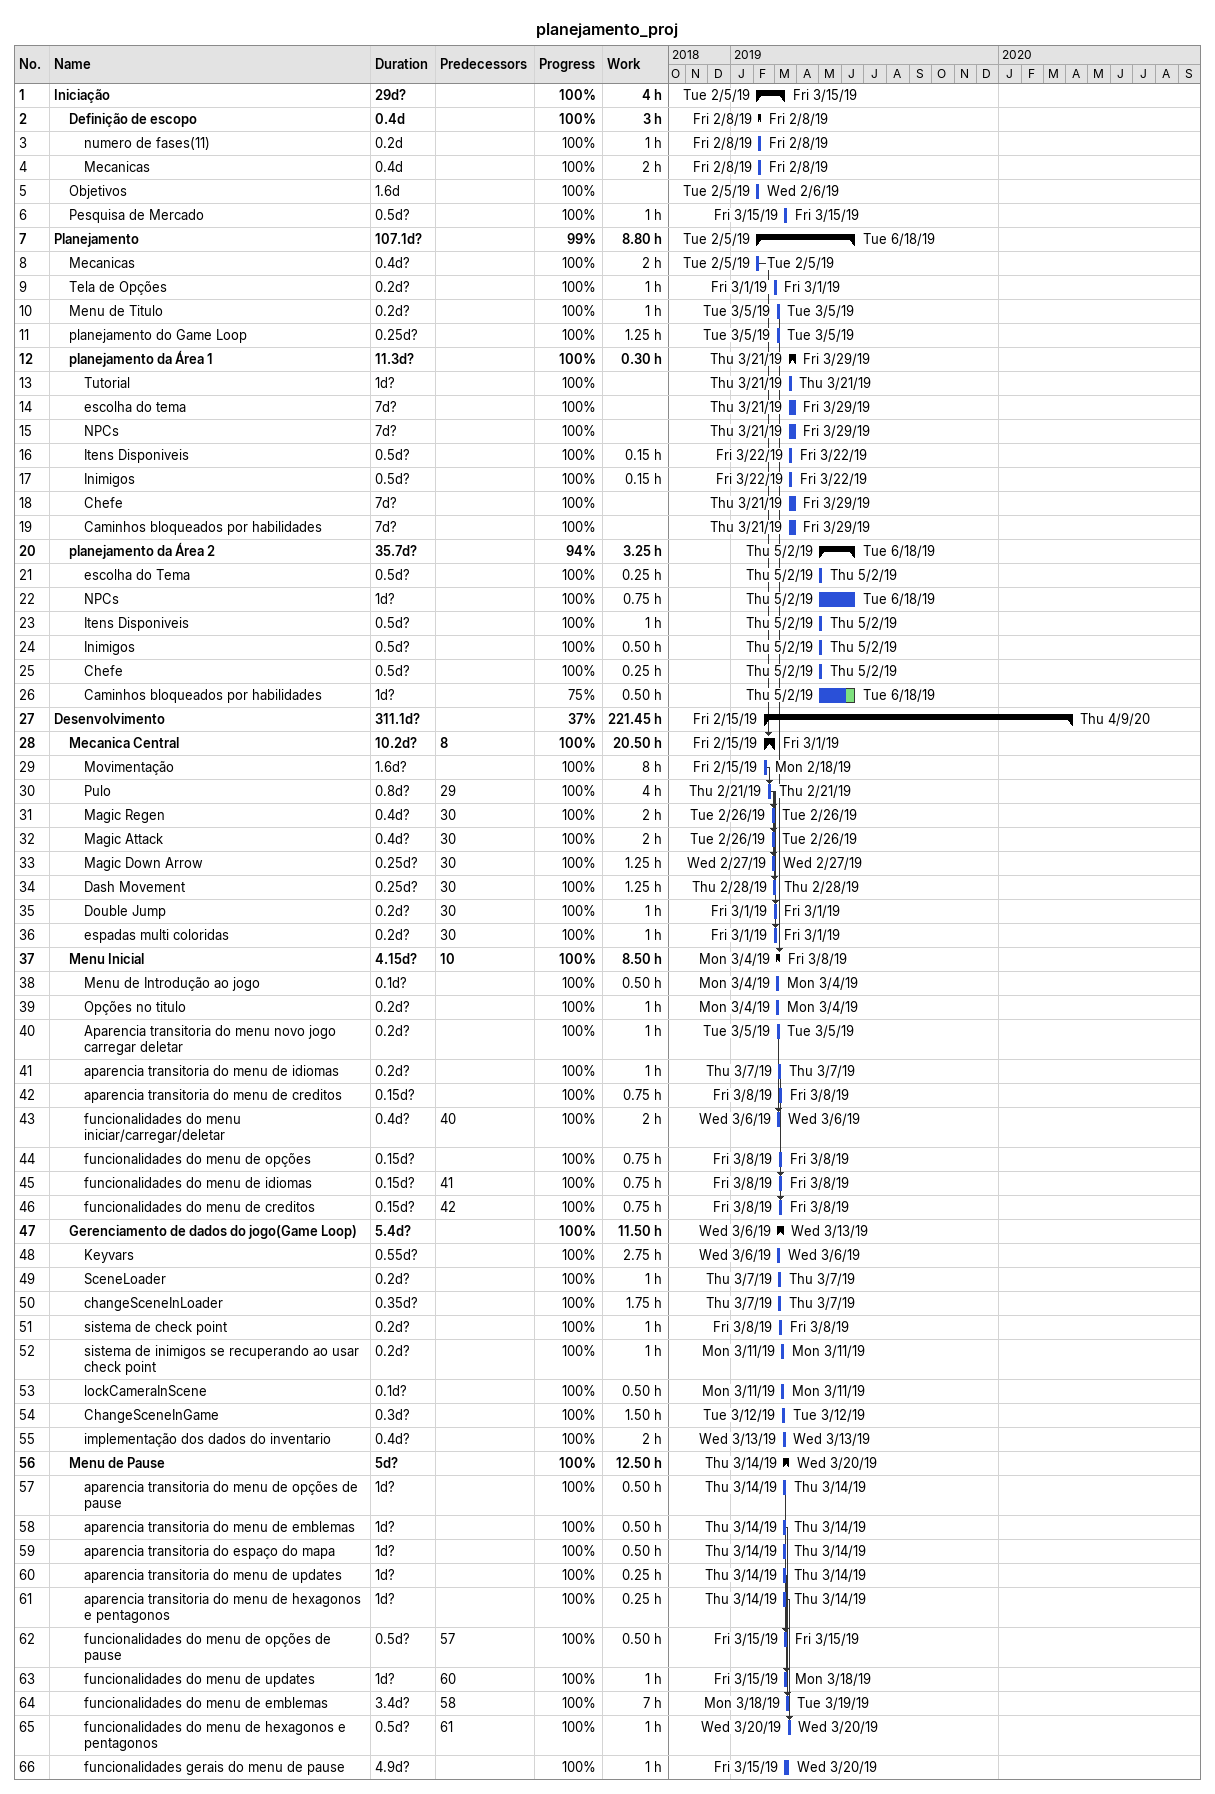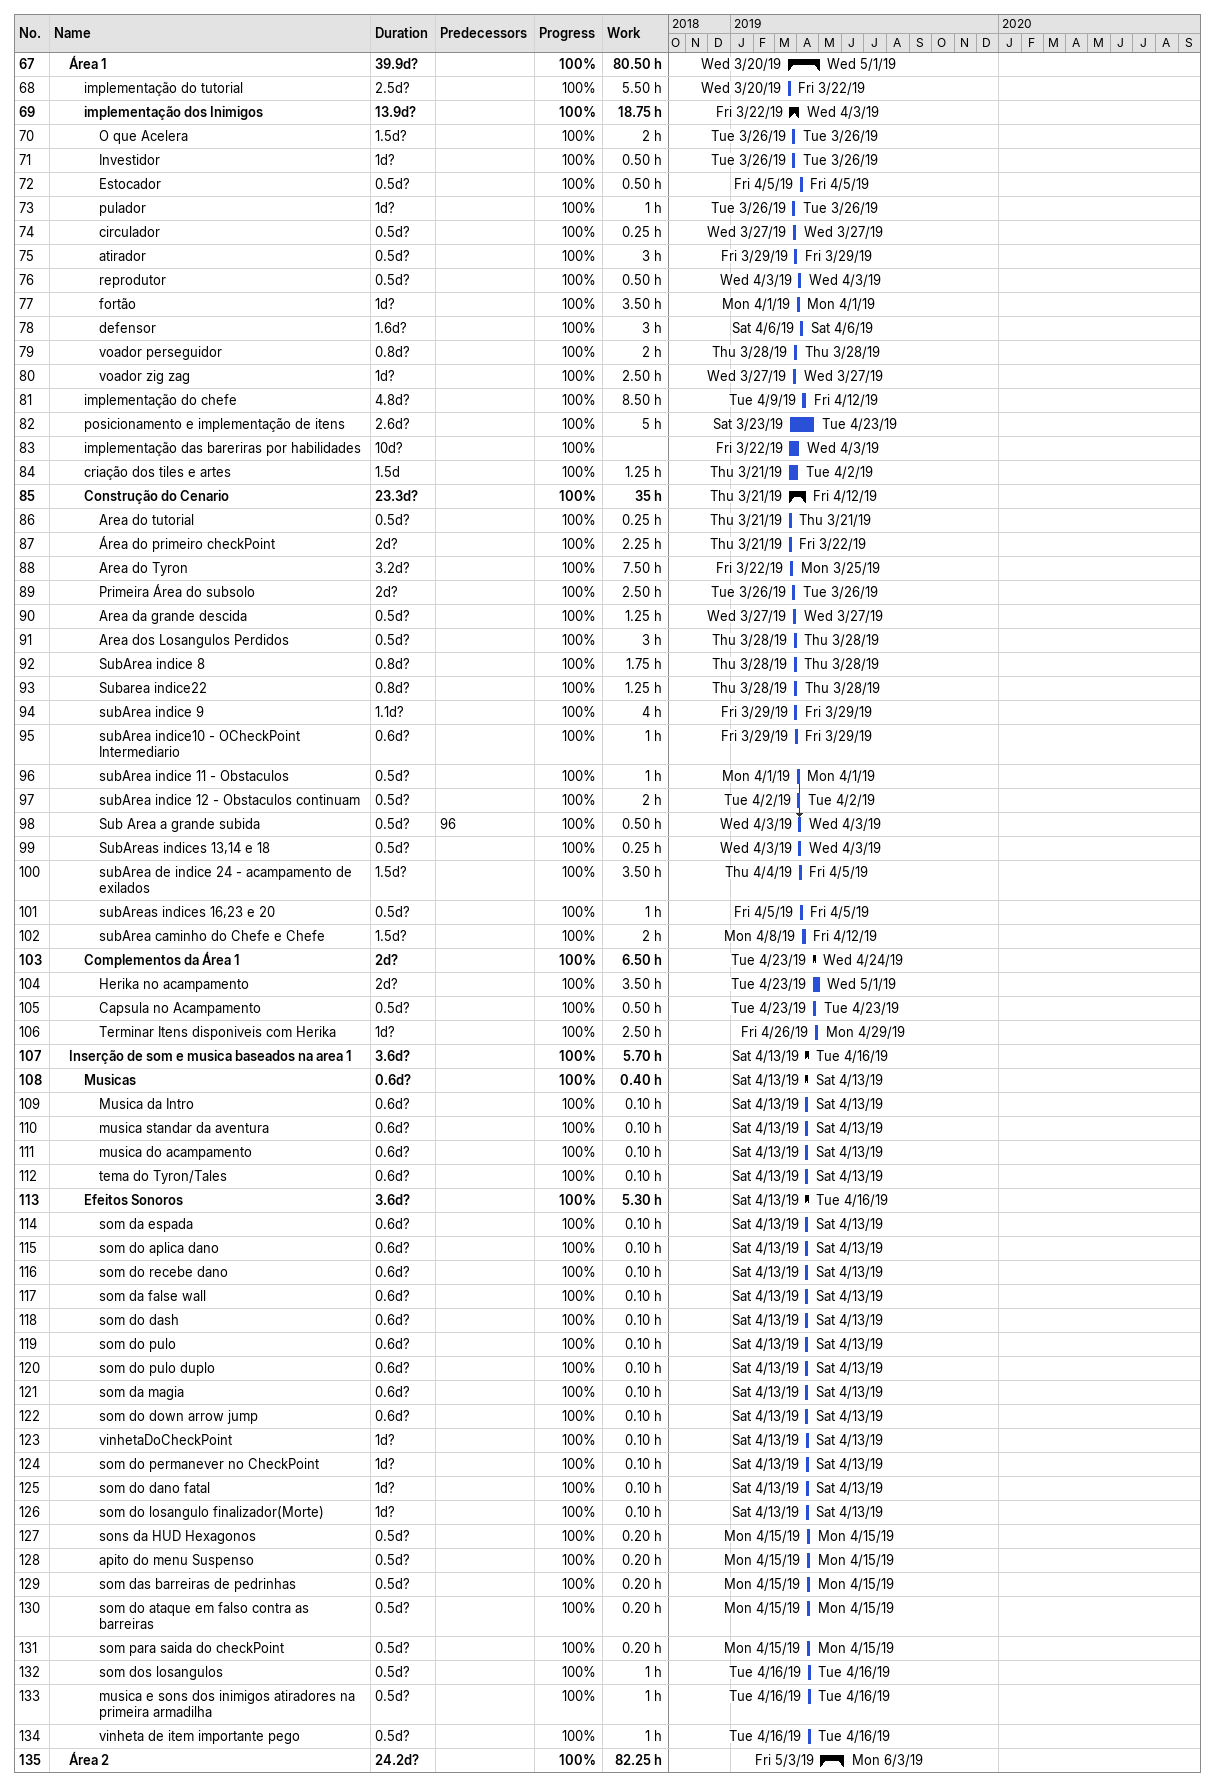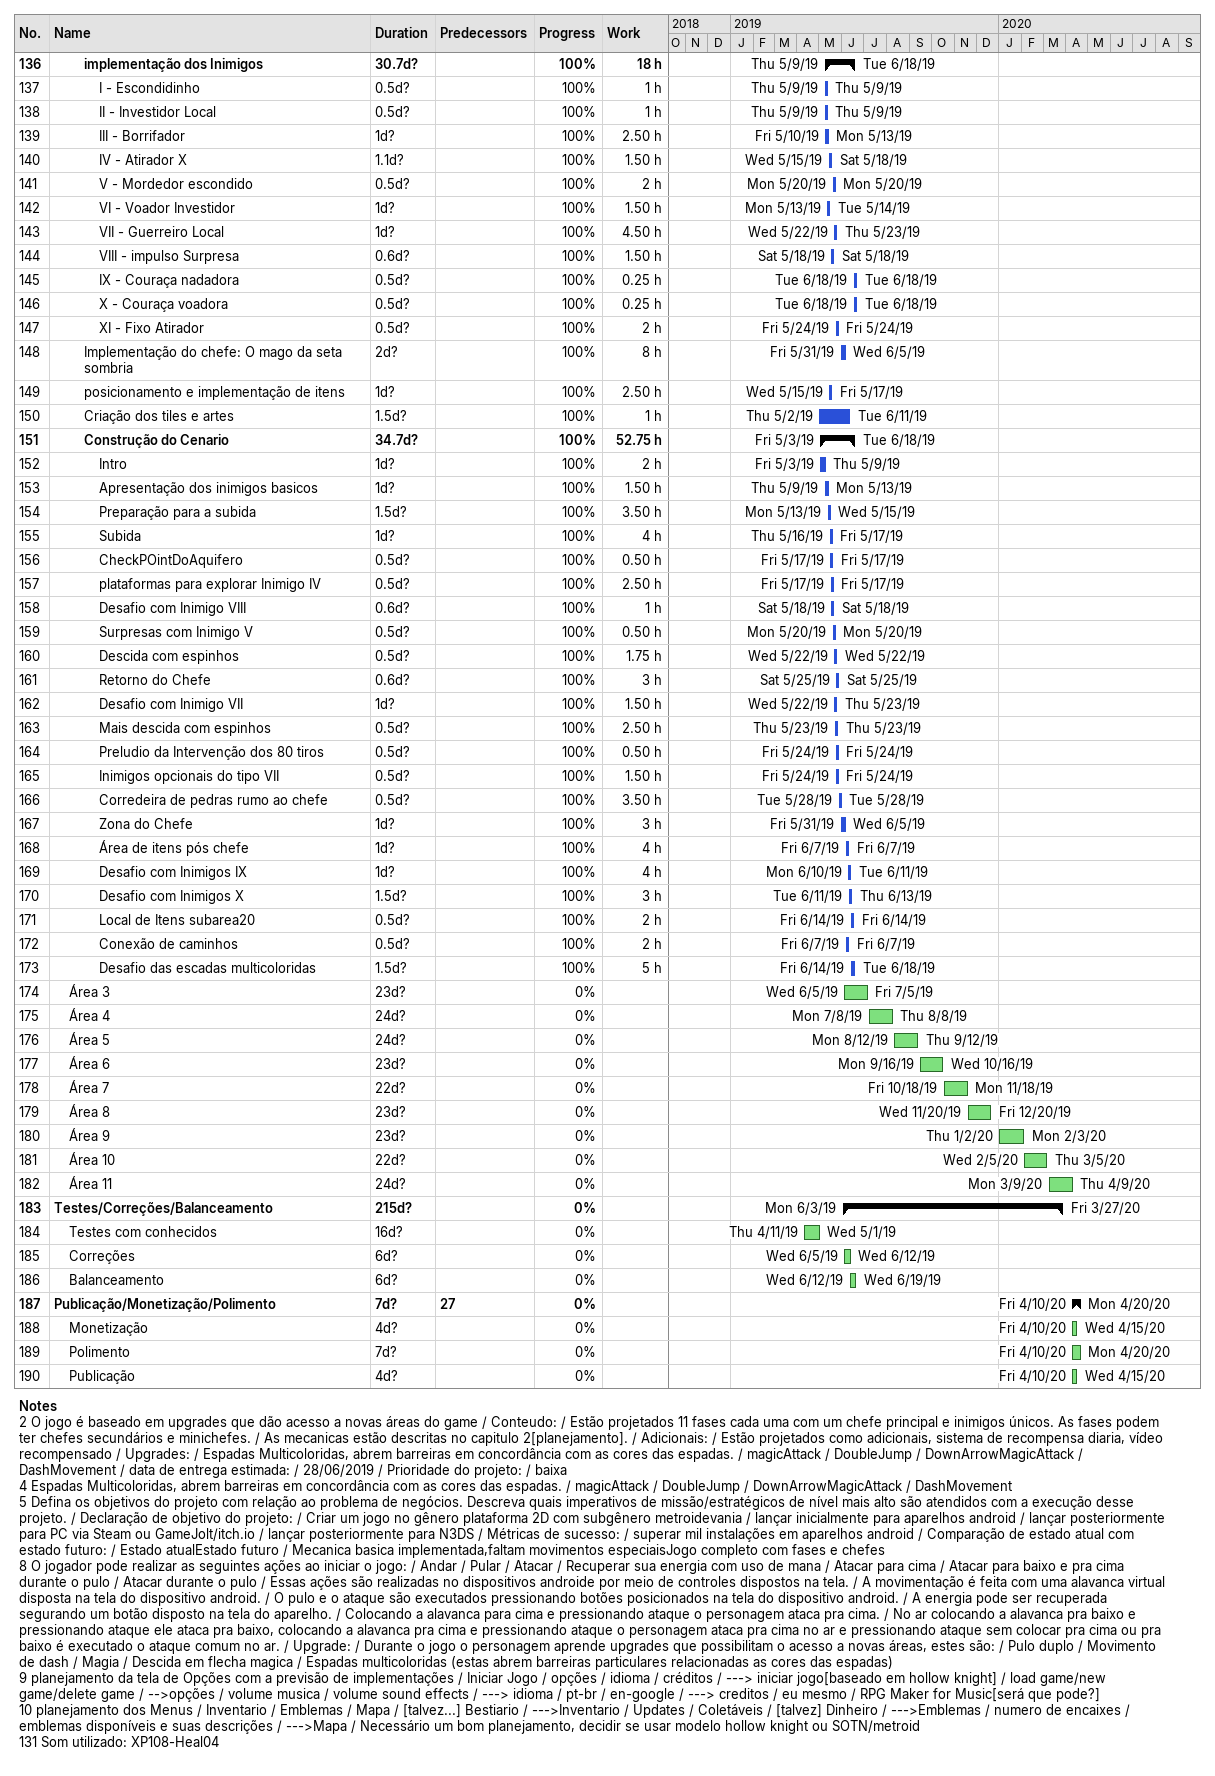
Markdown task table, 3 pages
planejamento_proj

| ID | Level | Task | Duration | Start | Finish | Predecessors | % complete | Work (h) |
|---|---|---|---|---|---|---|---|---|
| 1 | 1 | **Iniciação** | 29d? | 2019-02-05 | 2019-03-15 |  | 100 | 4 |
| 2 | 2 | **Definição de escopo** | 0.4d | 2019-02-08 | 2019-02-08 |  | 100 | 3 |
| 3 | 3 | numero de fases(11) | 0.2d | 2019-02-08 | 2019-02-08 |  | 100 | 1 |
| 4 | 3 | Mecanicas | 0.4d | 2019-02-08 | 2019-02-08 |  | 100 | 2 |
| 5 | 2 | Objetivos | 1.6d | 2019-02-05 | 2019-02-06 |  | 100 |  |
| 6 | 2 | Pesquisa de Mercado | 0.5d? | 2019-03-15 | 2019-03-15 |  | 100 | 1 |
| 7 | 1 | **Planejamento** | 107.1d? | 2019-02-05 | 2019-06-18 |  | 99 | 8.80 |
| 8 | 2 | Mecanicas | 0.4d? | 2019-02-05 | 2019-02-05 |  | 100 | 2 |
| 9 | 2 | Tela de Opções | 0.2d? | 2019-03-01 | 2019-03-01 |  | 100 | 1 |
| 10 | 2 | Menu de Titulo | 0.2d? | 2019-03-05 | 2019-03-05 |  | 100 | 1 |
| 11 | 2 | planejamento do Game Loop | 0.25d? | 2019-03-05 | 2019-03-05 |  | 100 | 1.25 |
| 12 | 2 | **planejamento da Área 1** | 11.3d? | 2019-03-21 | 2019-03-29 |  | 100 | 0.30 |
| 13 | 3 | Tutorial | 1d? | 2019-03-21 | 2019-03-21 |  | 100 |  |
| 14 | 3 | escolha do tema | 7d? | 2019-03-21 | 2019-03-29 |  | 100 |  |
| 15 | 3 | NPCs | 7d? | 2019-03-21 | 2019-03-29 |  | 100 |  |
| 16 | 3 | Itens Disponiveis | 0.5d? | 2019-03-22 | 2019-03-22 |  | 100 | 0.15 |
| 17 | 3 | Inimigos | 0.5d? | 2019-03-22 | 2019-03-22 |  | 100 | 0.15 |
| 18 | 3 | Chefe | 7d? | 2019-03-21 | 2019-03-29 |  | 100 |  |
| 19 | 3 | Caminhos bloqueados por habilidades | 7d? | 2019-03-21 | 2019-03-29 |  | 100 |  |
| 20 | 2 | **planejamento da Área 2** | 35.7d? | 2019-05-02 | 2019-06-18 |  | 94 | 3.25 |
| 21 | 3 | escolha do Tema | 0.5d? | 2019-05-02 | 2019-05-02 |  | 100 | 0.25 |
| 22 | 3 | NPCs | 1d? | 2019-05-02 | 2019-06-18 |  | 100 | 0.75 |
| 23 | 3 | Itens Disponiveis | 0.5d? | 2019-05-02 | 2019-05-02 |  | 100 | 1 |
| 24 | 3 | Inimigos | 0.5d? | 2019-05-02 | 2019-05-02 |  | 100 | 0.50 |
| 25 | 3 | Chefe | 0.5d? | 2019-05-02 | 2019-05-02 |  | 100 | 0.25 |
| 26 | 3 | Caminhos bloqueados por habilidades | 1d? | 2019-05-02 | 2019-06-18 |  | 75 | 0.50 |
| 27 | 1 | **Desenvolvimento** | 311.1d? | 2019-02-15 | 2020-04-09 |  | 37 | 221.45 |
| 28 | 2 | **Mecanica Central** | 10.2d? | 2019-02-15 | 2019-03-01 | 8 | 100 | 20.50 |
| 29 | 3 | Movimentação | 1.6d? | 2019-02-15 | 2019-02-18 |  | 100 | 8 |
| 30 | 3 | Pulo | 0.8d? | 2019-02-21 | 2019-02-21 | 29 | 100 | 4 |
| 31 | 3 | Magic Regen | 0.4d? | 2019-02-26 | 2019-02-26 | 30 | 100 | 2 |
| 32 | 3 | Magic Attack | 0.4d? | 2019-02-26 | 2019-02-26 | 30 | 100 | 2 |
| 33 | 3 | Magic Down Arrow | 0.25d? | 2019-02-27 | 2019-02-27 | 30 | 100 | 1.25 |
| 34 | 3 | Dash Movement | 0.25d? | 2019-02-28 | 2019-02-28 | 30 | 100 | 1.25 |
| 35 | 3 | Double Jump | 0.2d? | 2019-03-01 | 2019-03-01 | 30 | 100 | 1 |
| 36 | 3 | espadas multi coloridas | 0.2d? | 2019-03-01 | 2019-03-01 | 30 | 100 | 1 |
| 37 | 2 | **Menu Inicial** | 4.15d? | 2019-03-04 | 2019-03-08 | 10 | 100 | 8.50 |
| 38 | 3 | Menu de Introdução ao jogo | 0.1d? | 2019-03-04 | 2019-03-04 |  | 100 | 0.50 |
| 39 | 3 | Opções no titulo | 0.2d? | 2019-03-04 | 2019-03-04 |  | 100 | 1 |
| 40 | 3 | Aparencia transitoria do menu novo jogo carregar deletar | 0.2d? | 2019-03-05 | 2019-03-05 |  | 100 | 1 |
| 41 | 3 | aparencia transitoria do menu de idiomas | 0.2d? | 2019-03-07 | 2019-03-07 |  | 100 | 1 |
| 42 | 3 | aparencia transitoria do menu de creditos | 0.15d? | 2019-03-08 | 2019-03-08 |  | 100 | 0.75 |
| 43 | 3 | funcionalidades do menu iniciar/carregar/deletar | 0.4d? | 2019-03-06 | 2019-03-06 | 40 | 100 | 2 |
| 44 | 3 | funcionalidades do menu de opções | 0.15d? | 2019-03-08 | 2019-03-08 |  | 100 | 0.75 |
| 45 | 3 | funcionalidades do menu de idiomas | 0.15d? | 2019-03-08 | 2019-03-08 | 41 | 100 | 0.75 |
| 46 | 3 | funcionalidades do menu de creditos | 0.15d? | 2019-03-08 | 2019-03-08 | 42 | 100 | 0.75 |
| 47 | 2 | **Gerenciamento de dados do jogo(Game Loop)** | 5.4d? | 2019-03-06 | 2019-03-13 |  | 100 | 11.50 |
| 48 | 3 | Keyvars | 0.55d? | 2019-03-06 | 2019-03-06 |  | 100 | 2.75 |
| 49 | 3 | SceneLoader | 0.2d? | 2019-03-07 | 2019-03-07 |  | 100 | 1 |
| 50 | 3 | changeSceneInLoader | 0.35d? | 2019-03-07 | 2019-03-07 |  | 100 | 1.75 |
| 51 | 3 | sistema de check point | 0.2d? | 2019-03-08 | 2019-03-08 |  | 100 | 1 |
| 52 | 3 | sistema de inimigos se recuperando ao usar check point | 0.2d? | 2019-03-11 | 2019-03-11 |  | 100 | 1 |
| 53 | 3 | lockCameraInScene | 0.1d? | 2019-03-11 | 2019-03-11 |  | 100 | 0.50 |
| 54 | 3 | ChangeSceneInGame | 0.3d? | 2019-03-12 | 2019-03-12 |  | 100 | 1.50 |
| 55 | 3 | implementação dos dados do inventario | 0.4d? | 2019-03-13 | 2019-03-13 |  | 100 | 2 |
| 56 | 2 | **Menu de Pause** | 5d? | 2019-03-14 | 2019-03-20 |  | 100 | 12.50 |
| 57 | 3 | aparencia transitoria do menu de opções de pause | 1d? | 2019-03-14 | 2019-03-14 |  | 100 | 0.50 |
| 58 | 3 | aparencia transitoria do menu de emblemas | 1d? | 2019-03-14 | 2019-03-14 |  | 100 | 0.50 |
| 59 | 3 | aparencia transitoria do espaço do mapa | 1d? | 2019-03-14 | 2019-03-14 |  | 100 | 0.50 |
| 60 | 3 | aparencia transitoria do menu de updates | 1d? | 2019-03-14 | 2019-03-14 |  | 100 | 0.25 |
| 61 | 3 | aparencia transitoria do menu de hexagonos e pentagonos | 1d? | 2019-03-14 | 2019-03-14 |  | 100 | 0.25 |
| 62 | 3 | funcionalidades do menu de opções de pause | 0.5d? | 2019-03-15 | 2019-03-15 | 57 | 100 | 0.50 |
| 63 | 3 | funcionalidades do menu de updates | 1d? | 2019-03-15 | 2019-03-18 | 60 | 100 | 1 |
| 64 | 3 | funcionalidades do menu de emblemas | 3.4d? | 2019-03-18 | 2019-03-19 | 58 | 100 | 7 |
| 65 | 3 | funcionalidades do menu de hexagonos e pentagonos | 0.5d? | 2019-03-20 | 2019-03-20 | 61 | 100 | 1 |
| 66 | 3 | funcionalidades gerais do menu de pause | 4.9d? | 2019-03-15 | 2019-03-20 |  | 100 | 1 |
| 67 | 2 | **Área 1** | 39.9d? | 2019-03-20 | 2019-05-01 |  | 100 | 80.50 |
| 68 | 3 | implementação do tutorial | 2.5d? | 2019-03-20 | 2019-03-22 |  | 100 | 5.50 |
| 69 | 3 | **implementação dos Inimigos** | 13.9d? | 2019-03-22 | 2019-04-03 |  | 100 | 18.75 |
| 70 | 4 | O que Acelera | 1.5d? | 2019-03-26 | 2019-03-26 |  | 100 | 2 |
| 71 | 4 | Investidor | 1d? | 2019-03-26 | 2019-03-26 |  | 100 | 0.50 |
| 72 | 4 | Estocador | 0.5d? | 2019-04-05 | 2019-04-05 |  | 100 | 0.50 |
| 73 | 4 | pulador | 1d? | 2019-03-26 | 2019-03-26 |  | 100 | 1 |
| 74 | 4 | circulador | 0.5d? | 2019-03-27 | 2019-03-27 |  | 100 | 0.25 |
| 75 | 4 | atirador | 0.5d? | 2019-03-29 | 2019-03-29 |  | 100 | 3 |
| 76 | 4 | reprodutor | 0.5d? | 2019-04-03 | 2019-04-03 |  | 100 | 0.50 |
| 77 | 4 | fortão | 1d? | 2019-04-01 | 2019-04-01 |  | 100 | 3.50 |
| 78 | 4 | defensor | 1.6d? | 2019-04-06 | 2019-04-06 |  | 100 | 3 |
| 79 | 4 | voador perseguidor | 0.8d? | 2019-03-28 | 2019-03-28 |  | 100 | 2 |
| 80 | 4 | voador zig zag | 1d? | 2019-03-27 | 2019-03-27 |  | 100 | 2.50 |
| 81 | 3 | implementação do chefe | 4.8d? | 2019-04-09 | 2019-04-12 |  | 100 | 8.50 |
| 82 | 3 | posicionamento e implementação de itens | 2.6d? | 2019-03-23 | 2019-04-23 |  | 100 | 5 |
| 83 | 3 | implementação das bareriras por habilidades | 10d? | 2019-03-22 | 2019-04-03 |  | 100 |  |
| 84 | 3 | criação dos tiles e artes | 1.5d | 2019-03-21 | 2019-04-02 |  | 100 | 1.25 |
| 85 | 3 | **Construção do Cenario** | 23.3d? | 2019-03-21 | 2019-04-12 |  | 100 | 35 |
| 86 | 4 | Area do tutorial | 0.5d? | 2019-03-21 | 2019-03-21 |  | 100 | 0.25 |
| 87 | 4 | Área do primeiro checkPoint | 2d? | 2019-03-21 | 2019-03-22 |  | 100 | 2.25 |
| 88 | 4 | Area do Tyron | 3.2d? | 2019-03-22 | 2019-03-25 |  | 100 | 7.50 |
| 89 | 4 | Primeira Área do subsolo | 2d? | 2019-03-26 | 2019-03-26 |  | 100 | 2.50 |
| 90 | 4 | Area da grande descida | 0.5d? | 2019-03-27 | 2019-03-27 |  | 100 | 1.25 |
| 91 | 4 | Area dos Losangulos Perdidos | 0.5d? | 2019-03-28 | 2019-03-28 |  | 100 | 3 |
| 92 | 4 | SubArea indice 8 | 0.8d? | 2019-03-28 | 2019-03-28 |  | 100 | 1.75 |
| 93 | 4 | Subarea indice22 | 0.8d? | 2019-03-28 | 2019-03-28 |  | 100 | 1.25 |
| 94 | 4 | subArea indice 9 | 1.1d? | 2019-03-29 | 2019-03-29 |  | 100 | 4 |
| 95 | 4 | subArea indice10 - OCheckPoint Intermediario | 0.6d? | 2019-03-29 | 2019-03-29 |  | 100 | 1 |
| 96 | 4 | subArea indice 11 - Obstaculos | 0.5d? | 2019-04-01 | 2019-04-01 |  | 100 | 1 |
| 97 | 4 | subArea indice 12 - Obstaculos continuam | 0.5d? | 2019-04-02 | 2019-04-02 |  | 100 | 2 |
| 98 | 4 | Sub Area a grande subida | 0.5d? | 2019-04-03 | 2019-04-03 | 96 | 100 | 0.50 |
| 99 | 4 | SubAreas indices 13,14 e 18 | 0.5d? | 2019-04-03 | 2019-04-03 |  | 100 | 0.25 |
| 100 | 4 | subArea de indice 24 - acampamento de exilados | 1.5d? | 2019-04-04 | 2019-04-05 |  | 100 | 3.50 |
| 101 | 4 | subAreas indices 16,23 e 20 | 0.5d? | 2019-04-05 | 2019-04-05 |  | 100 | 1 |
| 102 | 4 | subArea caminho do Chefe e Chefe | 1.5d? | 2019-04-08 | 2019-04-12 |  | 100 | 2 |
| 103 | 3 | **Complementos da Área 1** | 2d? | 2019-04-23 | 2019-04-24 |  | 100 | 6.50 |
| 104 | 4 | Herika no acampamento | 2d? | 2019-04-23 | 2019-05-01 |  | 100 | 3.50 |
| 105 | 4 | Capsula no Acampamento | 0.5d? | 2019-04-23 | 2019-04-23 |  | 100 | 0.50 |
| 106 | 4 | Terminar Itens disponiveis com Herika | 1d? | 2019-04-26 | 2019-04-29 |  | 100 | 2.50 |
| 107 | 2 | **Inserção de som e musica baseados na area 1** | 3.6d? | 2019-04-13 | 2019-04-16 |  | 100 | 5.70 |
| 108 | 3 | **Musicas** | 0.6d? | 2019-04-13 | 2019-04-13 |  | 100 | 0.40 |
| 109 | 4 | Musica da Intro | 0.6d? | 2019-04-13 | 2019-04-13 |  | 100 | 0.10 |
| 110 | 4 | musica standar da aventura | 0.6d? | 2019-04-13 | 2019-04-13 |  | 100 | 0.10 |
| 111 | 4 | musica do acampamento | 0.6d? | 2019-04-13 | 2019-04-13 |  | 100 | 0.10 |
| 112 | 4 | tema do Tyron/Tales | 0.6d? | 2019-04-13 | 2019-04-13 |  | 100 | 0.10 |
| 113 | 3 | **Efeitos Sonoros** | 3.6d? | 2019-04-13 | 2019-04-16 |  | 100 | 5.30 |
| 114 | 4 | som da espada | 0.6d? | 2019-04-13 | 2019-04-13 |  | 100 | 0.10 |
| 115 | 4 | som do aplica dano | 0.6d? | 2019-04-13 | 2019-04-13 |  | 100 | 0.10 |
| 116 | 4 | som do recebe dano | 0.6d? | 2019-04-13 | 2019-04-13 |  | 100 | 0.10 |
| 117 | 4 | som da false wall | 0.6d? | 2019-04-13 | 2019-04-13 |  | 100 | 0.10 |
| 118 | 4 | som do dash | 0.6d? | 2019-04-13 | 2019-04-13 |  | 100 | 0.10 |
| 119 | 4 | som do pulo | 0.6d? | 2019-04-13 | 2019-04-13 |  | 100 | 0.10 |
| 120 | 4 | som do pulo duplo | 0.6d? | 2019-04-13 | 2019-04-13 |  | 100 | 0.10 |
| 121 | 4 | som da magia | 0.6d? | 2019-04-13 | 2019-04-13 |  | 100 | 0.10 |
| 122 | 4 | som do down arrow jump | 0.6d? | 2019-04-13 | 2019-04-13 |  | 100 | 0.10 |
| 123 | 4 | vinhetaDoCheckPoint | 1d? | 2019-04-13 | 2019-04-13 |  | 100 | 0.10 |
| 124 | 4 | som do permanever no CheckPoint | 1d? | 2019-04-13 | 2019-04-13 |  | 100 | 0.10 |
| 125 | 4 | som do dano fatal | 1d? | 2019-04-13 | 2019-04-13 |  | 100 | 0.10 |
| 126 | 4 | som do losangulo finalizador(Morte) | 1d? | 2019-04-13 | 2019-04-13 |  | 100 | 0.10 |
| 127 | 4 | sons da HUD Hexagonos | 0.5d? | 2019-04-15 | 2019-04-15 |  | 100 | 0.20 |
| 128 | 4 | apito do menu Suspenso | 0.5d? | 2019-04-15 | 2019-04-15 |  | 100 | 0.20 |
| 129 | 4 | som das barreiras de pedrinhas | 0.5d? | 2019-04-15 | 2019-04-15 |  | 100 | 0.20 |
| 130 | 4 | som do ataque em falso contra as barreiras | 0.5d? | 2019-04-15 | 2019-04-15 |  | 100 | 0.20 |
| 131 | 4 | som para saida do checkPoint | 0.5d? | 2019-04-15 | 2019-04-15 |  | 100 | 0.20 |
| 132 | 4 | som dos losangulos | 0.5d? | 2019-04-16 | 2019-04-16 |  | 100 | 1 |
| 133 | 4 | musica e sons dos inimigos atiradores na primeira armadilha | 0.5d? | 2019-04-16 | 2019-04-16 |  | 100 | 1 |
| 134 | 4 | vinheta de item importante pego | 0.5d? | 2019-04-16 | 2019-04-16 |  | 100 | 1 |
| 135 | 2 | **Área 2** | 24.2d? | 2019-05-03 | 2019-06-03 |  | 100 | 82.25 |
| 136 | 3 | **implementação dos Inimigos** | 30.7d? | 2019-05-09 | 2019-06-18 |  | 100 | 18 |
| 137 | 4 | I - Escondidinho | 0.5d? | 2019-05-09 | 2019-05-09 |  | 100 | 1 |
| 138 | 4 | II - Investidor Local | 0.5d? | 2019-05-09 | 2019-05-09 |  | 100 | 1 |
| 139 | 4 | III - Borrifador | 1d? | 2019-05-10 | 2019-05-13 |  | 100 | 2.50 |
| 140 | 4 | IV - Atirador X | 1.1d? | 2019-05-15 | 2019-05-18 |  | 100 | 1.50 |
| 141 | 4 | V - Mordedor escondido | 0.5d? | 2019-05-20 | 2019-05-20 |  | 100 | 2 |
| 142 | 4 | VI - Voador Investidor | 1d? | 2019-05-13 | 2019-05-14 |  | 100 | 1.50 |
| 143 | 4 | VII - Guerreiro Local | 1d? | 2019-05-22 | 2019-05-23 |  | 100 | 4.50 |
| 144 | 4 | VIII - impulso Surpresa | 0.6d? | 2019-05-18 | 2019-05-18 |  | 100 | 1.50 |
| 145 | 4 | IX - Couraça nadadora | 0.5d? | 2019-06-18 | 2019-06-18 |  | 100 | 0.25 |
| 146 | 4 | X - Couraça voadora | 0.5d? | 2019-06-18 | 2019-06-18 |  | 100 | 0.25 |
| 147 | 4 | XI - Fixo Atirador | 0.5d? | 2019-05-24 | 2019-05-24 |  | 100 | 2 |
| 148 | 3 | Implementação do chefe: O mago da seta sombria | 2d? | 2019-05-31 | 2019-06-05 |  | 100 | 8 |
| 149 | 3 | posicionamento e implementação de itens | 1d? | 2019-05-15 | 2019-05-17 |  | 100 | 2.50 |
| 150 | 3 | Criação dos tiles e artes | 1.5d? | 2019-05-02 | 2019-06-11 |  | 100 | 1 |
| 151 | 3 | **Construção do Cenario** | 34.7d? | 2019-05-03 | 2019-06-18 |  | 100 | 52.75 |
| 152 | 4 | Intro | 1d? | 2019-05-03 | 2019-05-09 |  | 100 | 2 |
| 153 | 4 | Apresentação dos inimigos basicos | 1d? | 2019-05-09 | 2019-05-13 |  | 100 | 1.50 |
| 154 | 4 | Preparação para a subida | 1.5d? | 2019-05-13 | 2019-05-15 |  | 100 | 3.50 |
| 155 | 4 | Subida | 1d? | 2019-05-16 | 2019-05-17 |  | 100 | 4 |
| 156 | 4 | CheckPOintDoAquifero | 0.5d? | 2019-05-17 | 2019-05-17 |  | 100 | 0.50 |
| 157 | 4 | plataformas para explorar Inimigo IV | 0.5d? | 2019-05-17 | 2019-05-17 |  | 100 | 2.50 |
| 158 | 4 | Desafio com Inimigo VIII | 0.6d? | 2019-05-18 | 2019-05-18 |  | 100 | 1 |
| 159 | 4 | Surpresas com Inimigo V | 0.5d? | 2019-05-20 | 2019-05-20 |  | 100 | 0.50 |
| 160 | 4 | Descida com espinhos | 0.5d? | 2019-05-22 | 2019-05-22 |  | 100 | 1.75 |
| 161 | 4 | Retorno do Chefe | 0.6d? | 2019-05-25 | 2019-05-25 |  | 100 | 3 |
| 162 | 4 | Desafio com Inimigo VII | 1d? | 2019-05-22 | 2019-05-23 |  | 100 | 1.50 |
| 163 | 4 | Mais descida com espinhos | 0.5d? | 2019-05-23 | 2019-05-23 |  | 100 | 2.50 |
| 164 | 4 | Preludio da Intervenção dos 80 tiros | 0.5d? | 2019-05-24 | 2019-05-24 |  | 100 | 0.50 |
| 165 | 4 | Inimigos opcionais do tipo VII | 0.5d? | 2019-05-24 | 2019-05-24 |  | 100 | 1.50 |
| 166 | 4 | Corredeira de pedras rumo ao chefe | 0.5d? | 2019-05-28 | 2019-05-28 |  | 100 | 3.50 |
| 167 | 4 | Zona do Chefe | 1d? | 2019-05-31 | 2019-06-05 |  | 100 | 3 |
| 168 | 4 | Área de itens pós chefe | 1d? | 2019-06-07 | 2019-06-07 |  | 100 | 4 |
| 169 | 4 | Desafio com Inimigos IX | 1d? | 2019-06-10 | 2019-06-11 |  | 100 | 4 |
| 170 | 4 | Desafio com Inimigos X | 1.5d? | 2019-06-11 | 2019-06-13 |  | 100 | 3 |
| 171 | 4 | Local de Itens subarea20 | 0.5d? | 2019-06-14 | 2019-06-14 |  | 100 | 2 |
| 172 | 4 | Conexão de caminhos | 0.5d? | 2019-06-07 | 2019-06-07 |  | 100 | 2 |
| 173 | 4 | Desafio das escadas multicoloridas | 1.5d? | 2019-06-14 | 2019-06-18 |  | 100 | 5 |
| 174 | 2 | Área 3 | 23d? | 2019-06-05 | 2019-07-05 |  | 0 |  |
| 175 | 2 | Área 4 | 24d? | 2019-07-08 | 2019-08-08 |  | 0 |  |
| 176 | 2 | Área 5 | 24d? | 2019-08-12 | 2019-09-12 |  | 0 |  |
| 177 | 2 | Área 6 | 23d? | 2019-09-16 | 2019-10-16 |  | 0 |  |
| 178 | 2 | Área 7 | 22d? | 2019-10-18 | 2019-11-18 |  | 0 |  |
| 179 | 2 | Área 8 | 23d? | 2019-11-20 | 2019-12-20 |  | 0 |  |
| 180 | 2 | Área 9 | 23d? | 2020-01-02 | 2020-02-03 |  | 0 |  |
| 181 | 2 | Área 10 | 22d? | 2020-02-05 | 2020-03-05 |  | 0 |  |
| 182 | 2 | Área 11 | 24d? | 2020-03-09 | 2020-04-09 |  | 0 |  |
| 183 | 1 | **Testes/Correções/Balanceamento** | 215d? | 2019-06-03 | 2020-03-27 |  | 0 |  |
| 184 | 2 | Testes com conhecidos | 16d? | 2019-04-11 | 2019-05-01 |  | 0 |  |
| 185 | 2 | Correções | 6d? | 2019-06-05 | 2019-06-12 |  | 0 |  |
| 186 | 2 | Balanceamento | 6d? | 2019-06-12 | 2019-06-19 |  | 0 |  |
| 187 | 1 | **Publicação/Monetização/Polimento** | 7d? | 2020-04-10 | 2020-04-20 | 27 | 0 |  |
| 188 | 2 | Monetização | 4d? | 2020-04-10 | 2020-04-15 |  | 0 |  |
| 189 | 2 | Polimento | 7d? | 2020-04-10 | 2020-04-20 |  | 0 |  |
| 190 | 2 | Publicação | 4d? | 2020-04-10 | 2020-04-15 |  | 0 |  |

Notes
- 2: O jogo é baseado em upgrades que dão acesso a novas áreas do game / Conteudo: / Estão projetados 11 fases cada uma com um chefe principal e inimigos únicos. As fases podem ter chefes secundários e minichefes. / As mecanicas estão descritas no capitulo 2[planejamento]. / Adicionais: / Estão projetados como adicionais, sistema de recompensa diaria, vídeo recompensado / Upgrades: / Espadas Multicoloridas, abrem barreiras em concordância com as cores das espadas. / magicAttack / DoubleJump / DownArrowMagicAttack / DashMovement / data de entrega estimada: / 28/06/2019 / Prioridade do projeto: / baixa
- 4: Espadas Multicoloridas, abrem barreiras em concordância com as cores das espadas. / magicAttack / DoubleJump / DownArrowMagicAttack / DashMovement
- 5: Defina os objetivos do projeto com relação ao problema de negócios. Descreva quais imperativos de missão/estratégicos de nível mais alto são atendidos com a execução desse projeto. / Declaração de objetivo do projeto: / Criar um jogo no gênero plataforma 2D com subgênero metroidevania / lançar inicialmente para aparelhos android / lançar posteriormente para PC via Steam ou GameJolt/itch.io / lançar posteriormente para N3DS / Métricas de sucesso: / superar mil instalações em aparelhos android / Comparação de estado atual com estado futuro: / Estado atualEstado futuro / Mecanica basica implementada,faltam movimentos especiaisJogo completo com fases e chefes
- 8: O jogador pode realizar as seguintes ações ao iniciar o jogo: / Andar / Pular / Atacar / Recuperar sua energia com uso de mana / Atacar para cima / Atacar para baixo e pra cima durante o pulo / Atacar durante o pulo / Essas ações são realizadas no dispositivos androide por meio de controles dispostos na tela. / A movimentação é feita com uma alavanca virtual disposta na tela do dispositivo android. / O pulo e o ataque são executados pressionando botões posicionados na tela do dispositivo android. / A energia pode ser recuperada segurando um botão disposto na tela do aparelho. / Colocando a alavanca para cima e pressionando ataque o personagem ataca pra cima. / No ar colocando a alavanca pra baixo e pressionando ataque ele ataca pra baixo, colocando a alavanca pra cima e pressionando ataque o personagem ataca pra cima no ar e pressionando ataque sem colocar pra cima ou pra baixo é executado o ataque comum no ar. / Upgrade: / Durante o jogo o personagem aprende upgrades que possibilitam o acesso a novas áreas, estes são: / Pulo duplo / Movimento de dash / Magia / Descida em flecha magica / Espadas multicoloridas (estas abrem barreiras particulares relacionadas as cores das espadas)
- 9: planejamento da tela de Opções com a previsão de implementações / Iniciar Jogo / opções / idioma / créditos / ---> iniciar jogo[baseado em hollow knight] / load game/new game/delete game / -->opções / volume musica / volume sound effects / ---> idioma / pt-br / en-google / ---> creditos / eu mesmo / RPG Maker for Music[será que pode?]
- 10: planejamento dos Menus / Inventario / Emblemas / Mapa / [talvez...] Bestiario / --->Inventario / Updates / Coletáveis / [talvez] Dinheiro / --->Emblemas / numero de encaixes / emblemas disponíveis e suas descrições / --->Mapa / Necessário um bom planejamento, decidir se usar modelo hollow knight ou SOTN/metroid
- 131: Som utilizado: XP108-Heal04
